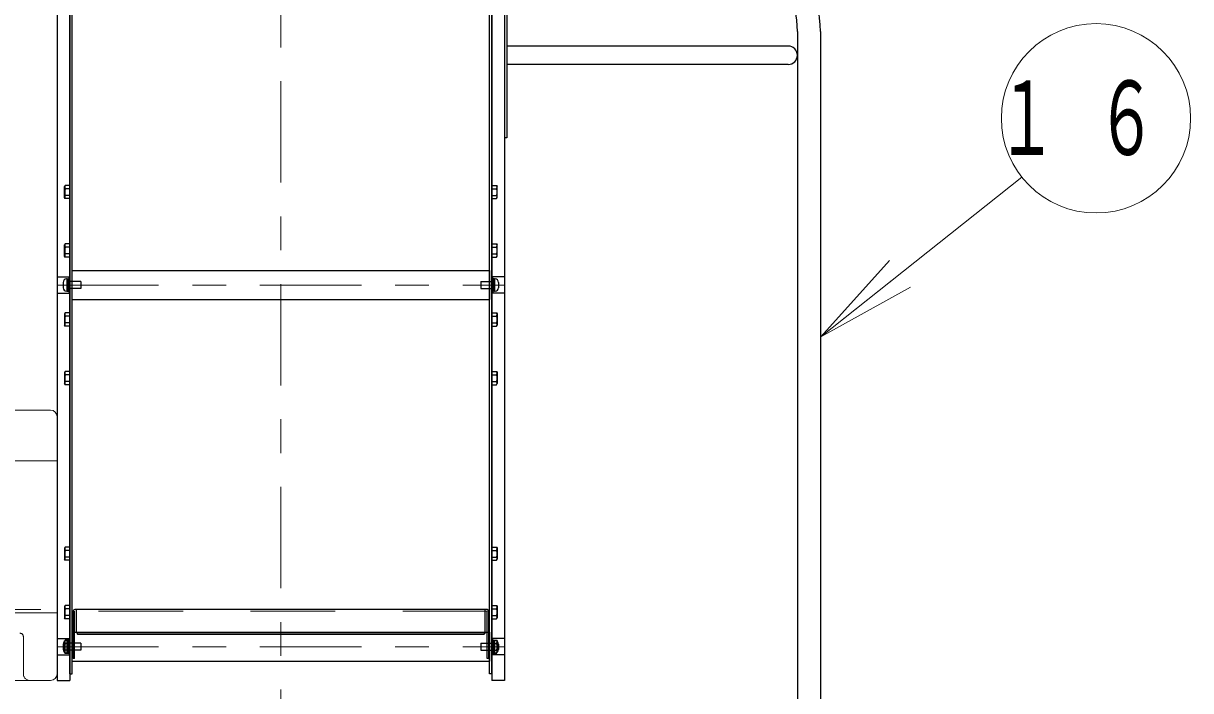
# Model space of a CAD drawing. Units: millimetres on the paper, scale 1:50. Extents: x -385 to 420, y 0 to 267.
# Drawn here: x -193.14 to -158.61, y 66.54 to 86.28 of the extents above; entities that cross this region are included whole.
import ezdxf

# ---------------------------------------------------------------- set-up
doc = ezdxf.new("R2010")
doc.units = ezdxf.units.MM
doc.linetypes.add('USER1', pattern=[4.5, 2.5, -2])
doc.linetypes.add('USER2', pattern=[6, 3, -1, 1, -1])
doc.layers.add('1_50', color=7, linetype='Continuous', lineweight=25)
doc.styles.add('ＭＳ ゴシック', font='')
doc.styles.get('ＭＳ ゴシック').set_extended_font_data('MS Gothic')

msp = doc.modelspace()

# ---------------------------------------------------------------- linework, layer by layer
at = {"layer": '1_50', "linetype": 'USER2', "lineweight": 13}
msp.add_line((-185.524, 33.568), (-185.524, 91.493), dxfattribs=at)
at = {"layer": '1_50', "color": 131}
for p, q in [((-192.144, 90.238), (-192.144, 66.838)), ((-191.764, 90.238), (-191.764, 66.838)), ((-179.284, 90.238), (-179.284, 66.838)), ((-178.904, 90.238), (-178.904, 66.838)), ((-192.144, 78.778), (-191.764, 78.778)), ((-178.904, 78.778), (-179.284, 78.778)), ((-192.144, 78.298), (-191.764, 78.298)), ((-178.904, 78.298), (-179.284, 78.298)), ((-192.144, 68.078), (-191.764, 68.078)), ((-178.904, 68.078), (-179.284, 68.078)), ((-192.144, 67.598), (-191.764, 67.598)), ((-178.904, 67.598), (-179.284, 67.598)), ((-192.144, 66.838), (-191.764, 66.838)), ((-178.904, 66.838), (-179.284, 66.838))]:
    msp.add_line(p, q, dxfattribs=at)
at = {"layer": '1_50', "color": 4}
for p, q in [((-191.764, 67.038), (-191.764, 90.038)), ((-191.7, 67.038), (-191.7, 90.038)), ((-179.348, 67.038), (-179.348, 90.038)), ((-179.284, 67.038), (-179.284, 90.038)), ((-178.904, 90.078), (-178.904, 82.898)), ((-178.84, 90.078), (-178.84, 82.898)), ((-170.244, 86.038), (-170.244, 38.838)), ((-170.244, 86.038), (-170.244, 38.838)), ((-169.564, 86.038), (-169.564, 38.838)), ((-169.564, 86.038), (-169.564, 38.838)), ((-170.516, 85.61), (-178.84, 85.61)), ((-170.516, 85.066), (-178.84, 85.066)), ((-178.84, 82.898), (-178.904, 82.898)), ((-191.794, 78.748), (-191.794, 78.328)), ((-191.764, 78.748), (-191.794, 78.748)), ((-191.764, 78.748), (-191.764, 78.328)), ((-191.7, 78.111), (-191.7, 78.965)), ((-191.7, 78.965), (-179.348, 78.965)), ((-179.348, 78.965), (-179.348, 78.111)), ((-179.284, 78.748), (-179.284, 78.328)), ((-179.284, 78.748), (-179.254, 78.748)), ((-179.254, 78.748), (-179.254, 78.328)), ((-191.964, 78.618), (-191.964, 78.458)), ((-191.844, 78.718), (-191.864, 78.718)), ((-191.844, 78.354), (-191.844, 78.722)), ((-191.844, 78.722), (-191.794, 78.722)), ((-191.844, 78.718), (-191.844, 78.358)), ((-191.444, 78.638), (-191.844, 78.638)), ((-191.844, 78.552), (-191.794, 78.538)), ((-191.844, 78.538), (-191.794, 78.525)), ((-191.444, 78.438), (-191.844, 78.438)), ((-191.794, 78.354), (-191.794, 78.722)), ((-191.444, 78.638), (-191.444, 78.438)), ((-179.604, 78.638), (-179.604, 78.438)), ((-179.604, 78.638), (-179.204, 78.638)), ((-179.604, 78.438), (-179.204, 78.438)), ((-179.254, 78.354), (-179.254, 78.722)), ((-179.204, 78.722), (-179.254, 78.722)), ((-179.204, 78.552), (-179.254, 78.538)), ((-179.204, 78.538), (-179.254, 78.525)), ((-179.204, 78.354), (-179.204, 78.722)), ((-179.204, 78.718), (-179.204, 78.358)), ((-179.204, 78.718), (-179.184, 78.718)), ((-179.084, 78.618), (-179.084, 78.458)), ((-191.844, 78.358), (-191.864, 78.358)), ((-191.844, 78.354), (-191.794, 78.354)), ((-191.794, 78.328), (-191.764, 78.328)), ((-191.7, 78.111), (-179.348, 78.111)), ((-179.254, 78.328), (-179.284, 78.328)), ((-179.204, 78.354), (-179.254, 78.354)), ((-179.204, 78.358), (-179.184, 78.358)), ((-191.794, 68.048), (-191.794, 67.628)), ((-191.764, 68.048), (-191.794, 68.048)), ((-191.764, 68.048), (-191.764, 67.628)), ((-191.7, 67.411), (-191.7, 68.265)), ((-191.7, 68.265), (-179.348, 68.265)), ((-179.348, 68.265), (-179.348, 67.411)), ((-179.284, 68.048), (-179.284, 67.628)), ((-179.284, 68.048), (-179.254, 68.048)), ((-179.254, 68.048), (-179.254, 67.628)), ((-191.964, 67.918), (-191.964, 67.758)), ((-191.844, 68.018), (-191.864, 68.018)), ((-191.844, 67.654), (-191.844, 68.022)), ((-191.844, 68.022), (-191.794, 68.022)), ((-191.844, 68.018), (-191.844, 67.658)), ((-191.444, 67.938), (-191.844, 67.938)), ((-191.844, 67.852), (-191.794, 67.838)), ((-191.844, 67.838), (-191.794, 67.825)), ((-191.444, 67.738), (-191.844, 67.738)), ((-191.794, 67.654), (-191.794, 68.022)), ((-191.444, 67.938), (-191.444, 67.738)), ((-179.604, 67.938), (-179.604, 67.738)), ((-179.604, 67.938), (-179.204, 67.938)), ((-179.604, 67.738), (-179.204, 67.738)), ((-179.254, 67.654), (-179.254, 68.022)), ((-179.204, 68.022), (-179.254, 68.022)), ((-179.204, 67.852), (-179.254, 67.838)), ((-179.204, 67.838), (-179.254, 67.825)), ((-179.204, 67.654), (-179.204, 68.022)), ((-179.204, 68.018), (-179.204, 67.658)), ((-179.204, 68.018), (-179.184, 68.018)), ((-179.084, 67.918), (-179.084, 67.758)), ((-191.844, 67.658), (-191.864, 67.658)), ((-191.844, 67.654), (-191.794, 67.654)), ((-191.794, 67.628), (-191.764, 67.628)), ((-191.7, 67.411), (-179.348, 67.411)), ((-179.254, 67.628), (-179.284, 67.628)), ((-179.204, 67.654), (-179.254, 67.654)), ((-179.204, 67.658), (-179.184, 67.658)), ((-191.764, 67.038), (-191.7, 67.038)), ((-179.284, 67.038), (-179.348, 67.038))]:
    msp.add_line(p, q, dxfattribs=at)
at = {"layer": '1_50', "lineweight": 13}
for p, q in [((-169.553, 77.002), (-163.6, 81.729)), ((-169.553, 77.002), (-167.514, 79.26)), ((-169.553, 77.002), (-167.204, 78.868)), ((-166.893, 78.476), (-169.553, 77.002)), ((-192.344, 74.838), (-194.144, 74.838)), ((-192.144, 74.638), (-192.144, 67.038)), ((-192.144, 73.338), (-194.144, 73.338)), ((-192.624, 68.938), (-254.521, 68.938)), ((-192.344, 66.838), (-194.144, 66.838))]:
    msp.add_line(p, q, dxfattribs=at)
at = {"layer": '1_50'}
for p, q in [((-191.906, 81.486), (-191.924, 81.455)), ((-191.924, 81.125), (-191.924, 81.455)), ((-191.764, 81.486), (-191.906, 81.486)), ((-191.764, 81.388), (-191.906, 81.388)), ((-191.764, 81.192), (-191.906, 81.192)), ((-191.764, 81.486), (-191.764, 81.094)), ((-179.284, 81.486), (-179.142, 81.486)), ((-179.284, 81.486), (-179.284, 81.094)), ((-179.284, 81.388), (-179.142, 81.388)), ((-179.284, 81.192), (-179.142, 81.192)), ((-179.142, 81.486), (-179.124, 81.455)), ((-179.124, 81.125), (-179.124, 81.455)), ((-191.906, 81.094), (-191.924, 81.125)), ((-191.764, 81.094), (-191.906, 81.094)), ((-179.284, 81.094), (-179.142, 81.094)), ((-179.142, 81.094), (-179.124, 81.125)), ((-191.906, 79.754), (-191.924, 79.723)), ((-191.924, 79.393), (-191.924, 79.723)), ((-191.764, 79.754), (-191.906, 79.754)), ((-191.764, 79.656), (-191.906, 79.656)), ((-191.764, 79.46), (-191.906, 79.46)), ((-191.764, 79.754), (-191.764, 79.362)), ((-179.284, 79.754), (-179.142, 79.754)), ((-179.284, 79.754), (-179.284, 79.362)), ((-179.284, 79.656), (-179.142, 79.656)), ((-179.284, 79.46), (-179.142, 79.46)), ((-179.142, 79.754), (-179.124, 79.723)), ((-179.124, 79.393), (-179.124, 79.723)), ((-191.906, 79.362), (-191.924, 79.393)), ((-191.764, 79.362), (-191.906, 79.362)), ((-179.284, 79.362), (-179.142, 79.362)), ((-179.142, 79.362), (-179.124, 79.393)), ((-191.906, 77.715), (-191.924, 77.683)), ((-191.764, 77.715), (-191.906, 77.715)), ((-191.764, 77.322), (-191.764, 77.715)), ((-179.284, 77.715), (-179.142, 77.715)), ((-179.284, 77.322), (-179.284, 77.715)), ((-179.142, 77.715), (-179.124, 77.683)), ((-191.924, 77.683), (-191.924, 77.353)), ((-191.764, 77.616), (-191.906, 77.616)), ((-191.764, 77.42), (-191.906, 77.42)), ((-179.284, 77.616), (-179.142, 77.616)), ((-179.284, 77.42), (-179.142, 77.42)), ((-179.124, 77.683), (-179.124, 77.353)), ((-191.906, 77.322), (-191.924, 77.353)), ((-191.764, 77.322), (-191.906, 77.322)), ((-179.284, 77.322), (-179.142, 77.322)), ((-179.142, 77.322), (-179.124, 77.353)), ((-191.906, 75.983), (-191.924, 75.951)), ((-191.764, 75.983), (-191.906, 75.983)), ((-191.764, 75.59), (-191.764, 75.983)), ((-179.284, 75.983), (-179.142, 75.983)), ((-179.284, 75.59), (-179.284, 75.983)), ((-179.142, 75.983), (-179.124, 75.951)), ((-191.924, 75.951), (-191.924, 75.621)), ((-191.764, 75.884), (-191.906, 75.884)), ((-191.764, 75.688), (-191.906, 75.688)), ((-179.284, 75.884), (-179.142, 75.884)), ((-179.284, 75.688), (-179.142, 75.688)), ((-179.124, 75.951), (-179.124, 75.621)), ((-191.906, 75.59), (-191.924, 75.621)), ((-191.764, 75.59), (-191.906, 75.59)), ((-179.284, 75.59), (-179.142, 75.59)), ((-179.142, 75.59), (-179.124, 75.621)), ((-191.906, 70.786), (-191.924, 70.755)), ((-191.924, 70.755), (-191.924, 70.425)), ((-191.764, 70.786), (-191.906, 70.786)), ((-191.764, 70.688), (-191.906, 70.688)), ((-191.764, 70.492), (-191.906, 70.492)), ((-191.764, 70.394), (-191.764, 70.786)), ((-179.284, 70.786), (-179.142, 70.786)), ((-179.284, 70.394), (-179.284, 70.786)), ((-179.284, 70.688), (-179.142, 70.688)), ((-179.284, 70.492), (-179.142, 70.492)), ((-179.142, 70.786), (-179.124, 70.755)), ((-179.124, 70.755), (-179.124, 70.425)), ((-191.906, 70.394), (-191.924, 70.425)), ((-191.764, 70.394), (-191.906, 70.394)), ((-179.284, 70.394), (-179.142, 70.394)), ((-179.142, 70.394), (-179.124, 70.425)), ((-191.906, 69.054), (-191.924, 69.023)), ((-191.924, 69.023), (-191.924, 68.693)), ((-191.764, 69.054), (-191.906, 69.054)), ((-191.764, 68.956), (-191.906, 68.956)), ((-191.764, 68.76), (-191.906, 68.76)), ((-191.764, 68.662), (-191.764, 69.054)), ((-179.284, 69.054), (-179.142, 69.054)), ((-179.284, 68.662), (-179.284, 69.054)), ((-179.284, 68.956), (-179.142, 68.956)), ((-179.284, 68.76), (-179.142, 68.76)), ((-179.142, 69.054), (-179.124, 69.023)), ((-179.124, 69.023), (-179.124, 68.693)), ((-191.906, 68.662), (-191.924, 68.693)), ((-191.764, 68.662), (-191.906, 68.662)), ((-179.284, 68.662), (-179.142, 68.662)), ((-179.142, 68.662), (-179.124, 68.693)), ((-191.906, 68.034), (-191.924, 68.003)), ((-191.924, 68.003), (-191.924, 67.673)), ((-191.764, 68.034), (-191.906, 68.034)), ((-191.764, 67.936), (-191.906, 67.936)), ((-191.764, 67.74), (-191.906, 67.74)), ((-191.764, 67.642), (-191.764, 68.034)), ((-179.284, 68.034), (-179.142, 68.034)), ((-179.284, 67.642), (-179.284, 68.034)), ((-179.284, 67.936), (-179.142, 67.936)), ((-179.284, 67.74), (-179.142, 67.74)), ((-179.142, 68.034), (-179.124, 68.003)), ((-179.124, 68.003), (-179.124, 67.673)), ((-191.906, 67.642), (-191.924, 67.673)), ((-191.764, 67.642), (-191.906, 67.642)), ((-179.284, 67.642), (-179.142, 67.642)), ((-179.142, 67.642), (-179.124, 67.673))]:
    msp.add_line(p, q, dxfattribs=at)
at = {"layer": '1_50', "color": 4, "linetype": 'USER2', "lineweight": 13}
for p, q in [((-192.144, 78.538), (-178.904, 78.538)), ((-191.764, 78.538), (-191.491, 78.538)), ((-179.284, 78.538), (-179.556, 78.538)), ((-192.144, 67.838), (-178.904, 67.838)), ((-191.764, 67.838), (-191.491, 67.838)), ((-179.284, 67.838), (-179.556, 67.838))]:
    msp.add_line(p, q, dxfattribs=at)
at = {"layer": '1_50', "color": 131, "linetype": 'USER2', "lineweight": 13}
for p, q in [((-192.144, 78.538), (-191.764, 78.538)), ((-178.904, 78.538), (-179.284, 78.538)), ((-192.144, 67.838), (-191.764, 67.838)), ((-178.904, 67.838), (-179.284, 67.838))]:
    msp.add_line(p, q, dxfattribs=at)
at = {"layer": '1_50', "linetype": 'USER1', "lineweight": 13}
for p, q in [((-192.144, 68.838), (-194.144, 68.838)), ((-193.144, 68.138), (-193.144, 67.038))]:
    msp.add_line(p, q, dxfattribs=at)
at = {"layer": '1_50', "color": 190}
for p, q in [((-191.674, 67.488), (-191.674, 68.888)), ((-191.628, 67.488), (-191.628, 68.892)), ((-179.424, 68.938), (-191.624, 68.938)), ((-191.568, 68.259), (-191.568, 68.938)), ((-179.48, 68.259), (-179.48, 68.938)), ((-179.42, 67.488), (-179.42, 68.892)), ((-179.374, 67.488), (-179.374, 68.888)), ((-191.628, 67.488), (-191.674, 67.488)), ((-179.374, 67.488), (-179.42, 67.488))]:
    msp.add_line(p, q, dxfattribs=at)
at = {"layer": '1_50', "color": 190, "linetype": 'USER1', "lineweight": 13}
msp.add_line((-179.42, 68.892), (-191.628, 68.892), dxfattribs=at)
at = {"layer": '1_50', "color": 190, "lineweight": 13}
for p, q in [((-179.54, 68.222), (-191.508, 68.222)), ((-179.54, 68.199), (-191.508, 68.199))]:
    msp.add_line(p, q, dxfattribs=at)
at = {"layer": '1_50', "color": 190, "linetype": 'USER2', "lineweight": 13}
for p, q in [((-191.511, 67.838), (-191.94, 67.838)), ((-179.536, 67.838), (-179.107, 67.838))]:
    msp.add_line(p, q, dxfattribs=at)
at = {"layer": '1_50', "lineweight": 13}
msp.add_circle((-161.408, 83.471), 2.8, dxfattribs=at)
at = {"layer": '1_50', "color": 4}
for centre, radius, start, end in [((-173.504, 86.038), 3.94, 0, 90), ((-173.504, 86.038), 3.26, 0, 90), ((-170.516, 85.338), 0.272, 270, 90), ((-191.864, 78.618), 0.1, 90, 180), ((-191.864, 78.458), 0.1, 180, 270), ((-179.184, 78.618), 0.1, 0, 90), ((-179.184, 78.458), 0.1, 270, 0), ((-191.864, 67.918), 0.1, 90, 180), ((-191.864, 67.758), 0.1, 180, 270), ((-179.184, 67.918), 0.1, 0, 90), ((-179.184, 67.758), 0.1, 270, 0)]:
    msp.add_arc(centre, radius, start, end, dxfattribs=at)
at = {"layer": '1_50'}
for centre, radius, start, end in [((-191.834, 81.437), 0.0869, 145.6159, 214.3841), ((-191.596, 81.29), 0.325, 162.4121, 197.5879), ((-191.834, 81.143), 0.0869, 145.6159, 214.3841), ((-179.214, 81.437), 0.0869, 325.6159, 34.3841), ((-179.214, 81.143), 0.0869, 325.6159, 34.3841), ((-179.451, 81.29), 0.325, 342.4121, 17.5879), ((-191.834, 79.705), 0.0869, 145.6159, 214.3841), ((-191.596, 79.558), 0.325, 162.4121, 197.5879), ((-191.834, 79.411), 0.0869, 145.6159, 214.3841), ((-179.214, 79.705), 0.0869, 325.6159, 34.3841), ((-179.214, 79.411), 0.0869, 325.6159, 34.3841), ((-179.451, 79.558), 0.325, 342.4121, 17.5879), ((-191.834, 77.665), 0.0869, 145.6159, 214.3841), ((-179.214, 77.665), 0.0869, 325.6159, 34.3841), ((-191.596, 77.518), 0.325, 162.4121, 197.5879), ((-191.834, 77.371), 0.0869, 145.6159, 214.3841), ((-179.214, 77.371), 0.0869, 325.6159, 34.3841), ((-179.451, 77.518), 0.325, 342.4121, 17.5879), ((-191.834, 75.933), 0.0869, 145.6159, 214.3841), ((-179.214, 75.933), 0.0869, 325.6159, 34.3841), ((-191.596, 75.786), 0.325, 162.4121, 197.5879), ((-191.834, 75.639), 0.0869, 145.6159, 214.3841), ((-179.214, 75.639), 0.0869, 325.6159, 34.3841), ((-179.451, 75.786), 0.325, 342.4121, 17.5879), ((-191.834, 70.737), 0.0869, 145.6159, 214.3841), ((-191.596, 70.59), 0.325, 162.4121, 197.5879), ((-191.834, 70.443), 0.0869, 145.6159, 214.3841), ((-179.214, 70.737), 0.0869, 325.6159, 34.3841), ((-179.214, 70.443), 0.0869, 325.6159, 34.3841), ((-179.451, 70.59), 0.325, 342.4121, 17.5879), ((-191.834, 69.005), 0.0869, 145.6159, 214.3841), ((-191.596, 68.858), 0.325, 162.4121, 197.5879), ((-191.834, 68.711), 0.0869, 145.6159, 214.3841), ((-179.214, 69.005), 0.0869, 325.6159, 34.3841), ((-179.214, 68.711), 0.0869, 325.6159, 34.3841), ((-179.451, 68.858), 0.325, 342.4121, 17.5879), ((-191.834, 67.985), 0.0869, 145.6159, 214.3841), ((-191.596, 67.838), 0.325, 162.4121, 197.5879), ((-191.834, 67.691), 0.0869, 145.6159, 214.3841), ((-179.214, 67.985), 0.0869, 325.6159, 34.3841), ((-179.214, 67.691), 0.0869, 325.6159, 34.3841), ((-179.451, 67.838), 0.325, 342.4121, 17.5879)]:
    msp.add_arc(centre, radius, start, end, dxfattribs=at)
at = {"layer": '1_50', "lineweight": 13}
for centre, start, end in [((-192.344, 74.638), 0, 90), ((-192.344, 67.038), 270, 0)]:
    msp.add_arc(centre, 0.2, start, end, dxfattribs=at)
at = {"layer": '1_50', "color": 190}
for centre, start, end in [((-191.624, 68.888), 90, 180), ((-179.424, 68.888), 0, 90)]:
    msp.add_arc(centre, 0.05, start, end, dxfattribs=at)
at = {"layer": '1_50', "linetype": 'USER1', "lineweight": 13}
for centre, radius, start, end in [((-193.244, 68.138), 0.1, 0, 90), ((-192.944, 67.038), 0.2, 180, 270)]:
    msp.add_arc(centre, radius, start, end, dxfattribs=at)
at = {"layer": '1_50', "color": 190, "lineweight": 13}
for centre, start, end in [((-191.508, 68.282), 180, 270), ((-191.508, 68.259), 180, 270), ((-179.54, 68.282), 270, 0), ((-179.54, 68.259), 270, 0)]:
    msp.add_arc(centre, 0.06, start, end, dxfattribs=at)

# ---------------------------------------------------------------- texts
at = {"layer": '1_50', "insert": (-161.408, 83.471), "char_height": 2.199, "attachment_point": 5, "style": 'ＭＳ ゴシック'}
msp.add_mtext('\\T1.64;\\W0.6;１６', dxfattribs=at)

doc.saveas('drawing.dxf')
